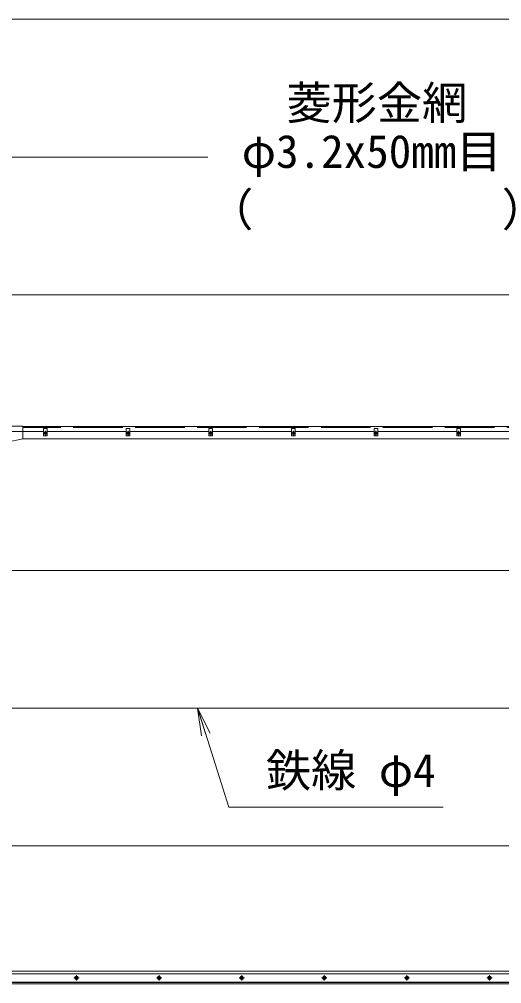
# Model space of a CAD drawing. Units: millimetres at full size; details may follow other scales. Extents: x -10500 to 10500, y -7425 to 7425.
# Drawn here: x -5309 to -3557, y -1975 to 1525 of the extents above; entities that cross this region are included whole.
import ezdxf
from ezdxf.enums import TextEntityAlignment as Align

# ---------------------------------------------------------------- set-up
doc = ezdxf.new("R2010")
doc.units = ezdxf.units.MM
doc.header["$LTSCALE"] = 30
doc.linetypes.add('DASHED', pattern=[7.5, 6, -1.5])
doc.linetypes.add('USER1', pattern=[50.8, 31.75, -6.35, 6.35, -6.35])
for name, color, linetype, lineweight in [('0-0_D-STR3', 3, 'Continuous', 13), ('0-1_D-BMK', 2, 'USER1', 13), ('0-2_D-STR1', 1, 'Continuous', 18), ('0-5_D-STR-TXT', 7, 'Continuous', 13), ('0-8_0', 7, 'Continuous', 18)]:
    doc.layers.add(name, color=color, linetype=linetype, lineweight=lineweight)
doc.styles.add('ＭＳ ゴシック', font='')
doc.styles.get('ＭＳ ゴシック').set_extended_font_data('MS Gothic')

# ---------------------------------------------------------------- blocks, each defined once
blk = doc.blocks.new('_Open')
at = {"layer": '0-8_0'}
blk.add_line((-30, 5), (0, 0), dxfattribs=at)
blk.add_lwpolyline([(-30, -5), (0, 0), (-30, 0)], dxfattribs=at)

msp = doc.modelspace()

# ---------------------------------------------------------------- linework, layer by layer
at = {"layer": '0-0_D-STR3'}
for p, q in [((-8496.39, 1525.19), (-1763.59, 1525.19)), ((-8496.39, 1025.19), (-4624.45, 1025.19)), ((-8496.39, 525.19), (-1763.59, 525.19)), ((-5220.09, 39.69), (-5220.09, 13.69)), ((-5207.09, 39.69), (-5220.09, 39.69)), ((-5207.09, 39.69), (-5207.09, 13.69)), ((-4920.09, 39.69), (-4920.09, 13.69)), ((-4907.09, 39.69), (-4920.09, 39.69)), ((-4907.09, 39.69), (-4907.09, 13.69)), ((-4620.09, 39.69), (-4620.09, 13.69)), ((-4607.09, 39.69), (-4620.09, 39.69)), ((-4607.09, 39.69), (-4607.09, 13.69)), ((-4320.09, 39.69), (-4320.09, 13.69)), ((-4307.09, 39.69), (-4320.09, 39.69)), ((-4307.09, 39.69), (-4307.09, 13.69)), ((-4020.09, 39.69), (-4020.09, 13.69)), ((-4007.09, 39.69), (-4020.09, 39.69)), ((-4007.09, 39.69), (-4007.09, 13.69)), ((-3720.09, 39.69), (-3720.09, 13.69)), ((-3707.09, 39.69), (-3720.09, 39.69)), ((-3707.09, 39.69), (-3707.09, 13.69)), ((-5807.09, 28.69), (-5220.09, 28.69)), ((-5207.09, 13.69), (-5220.09, 13.69)), ((-5207.09, 28.69), (-4920.09, 28.69)), ((-4907.09, 13.69), (-4920.09, 13.69)), ((-4907.09, 28.69), (-4620.09, 28.69)), ((-4607.09, 13.69), (-4620.09, 13.69)), ((-4607.09, 28.69), (-4320.09, 28.69)), ((-4307.09, 13.69), (-4320.09, 13.69)), ((-4307.09, 28.69), (-4020.09, 28.69)), ((-4007.09, 13.69), (-4020.09, 13.69)), ((-4007.09, 28.69), (-3720.09, 28.69)), ((-3707.09, 13.69), (-3720.09, 13.69)), ((-3707.09, 28.69), (-3420.09, 28.69)), ((-8496.39, -474.81), (-1763.59, -474.81)), ((-8496.39, -974.81), (-1763.59, -974.81)), ((-8496.39, -1474.81), (-1763.59, -1474.81)), ((-2588.82, -1938.81), (-8576.09, -1938.81)), ((-2588.82, -1968.81), (-8576.09, -1968.81))]:
    msp.add_line(p, q, dxfattribs=at)
for points in [[(-5731.09, 48.19), (-5296.09, 48.19), (-5296.09, 3.19)], [(-5616.09, -21.81), (-5411.09, -21.81), (-5296.09, 3.19)]]:
    msp.add_lwpolyline(points, dxfattribs=at)
for points in [[(-5101.09, -1948.06), (-5106.07, -1950.94), (-5106.07, -1956.69), (-5101.09, -1959.56), (-5096.11, -1956.69), (-5096.11, -1950.94)], [(-4801.09, -1948.06), (-4806.07, -1950.94), (-4806.07, -1956.69), (-4801.09, -1959.56), (-4796.11, -1956.69), (-4796.11, -1950.94)], [(-4501.09, -1948.06), (-4506.07, -1950.94), (-4506.07, -1956.69), (-4501.09, -1959.56), (-4496.11, -1956.69), (-4496.11, -1950.94)], [(-4201.09, -1948.06), (-4206.07, -1950.94), (-4206.07, -1956.69), (-4201.09, -1959.56), (-4196.11, -1956.69), (-4196.11, -1950.94)], [(-3901.09, -1948.06), (-3906.07, -1950.94), (-3906.07, -1956.69), (-3901.09, -1959.56), (-3896.11, -1956.69), (-3896.11, -1950.94)], [(-3601.09, -1948.06), (-3606.07, -1950.94), (-3606.07, -1956.69), (-3601.09, -1959.56), (-3596.11, -1956.69), (-3596.11, -1950.94)]]:
    msp.add_lwpolyline(points, close=True, dxfattribs=at)
for centre, radius in [((-5213.59, 23.69), 5.25), ((-4913.59, 23.69), 5.25), ((-4613.59, 23.69), 5.25), ((-4313.59, 23.69), 5.25), ((-4013.59, 23.69), 5.25), ((-3713.59, 23.69), 5.25), ((-5101.09, -1953.81), 6.5), ((-5101.09, -1953.81), 4.98), ((-4801.09, -1953.81), 6.5), ((-4801.09, -1953.81), 4.98), ((-4501.09, -1953.81), 6.5), ((-4501.09, -1953.81), 4.98), ((-4201.09, -1953.81), 6.5), ((-4201.09, -1953.81), 4.98), ((-3901.09, -1953.81), 6.5), ((-3901.09, -1953.81), 4.98), ((-3601.09, -1953.81), 6.5), ((-3601.09, -1953.81), 4.98)]:
    msp.add_circle(centre, radius, dxfattribs=at)
at = {"layer": '0-1_D-BMK'}
for p, q in [((-5221.03, 23.69), (-5206.15, 23.69)), ((-5213.59, 31.13), (-5213.59, 16.25)), ((-4921.03, 23.69), (-4906.15, 23.69)), ((-4913.59, 31.13), (-4913.59, 16.25)), ((-4621.03, 23.69), (-4606.15, 23.69)), ((-4613.59, 31.13), (-4613.59, 16.25)), ((-4321.03, 23.69), (-4306.15, 23.69)), ((-4313.59, 31.13), (-4313.59, 16.25)), ((-4021.03, 23.69), (-4006.15, 23.69)), ((-4013.59, 31.13), (-4013.59, 16.25)), ((-3721.03, 23.69), (-3706.15, 23.69)), ((-3713.59, 31.13), (-3713.59, 16.25)), ((-5091.41, -1953.81), (-5110.76, -1953.81)), ((-5101.09, -1944.14), (-5101.09, -1963.49)), ((-4791.41, -1953.81), (-4810.76, -1953.81)), ((-4801.09, -1944.14), (-4801.09, -1963.49)), ((-4491.41, -1953.81), (-4510.76, -1953.81)), ((-4501.09, -1944.14), (-4501.09, -1963.49)), ((-4191.41, -1953.81), (-4210.76, -1953.81)), ((-4201.09, -1944.14), (-4201.09, -1963.49)), ((-3891.41, -1953.81), (-3910.76, -1953.81)), ((-3901.09, -1944.14), (-3901.09, -1963.49)), ((-3591.41, -1953.81), (-3610.76, -1953.81)), ((-3601.09, -1944.14), (-3601.09, -1963.49))]:
    msp.add_line(p, q, dxfattribs=at)
at = {"layer": '0-2_D-STR1'}
for p, q in [((-2683.11, 47.69), (-5296.09, 47.69)), ((-2681.02, 2.69), (-5296.09, 2.69)), ((-8576.09, -1929.81), (-2588.82, -1929.81)), ((-8576.09, -1970.81), (-2588.82, -1970.81)), ((-8576.09, -1974.81), (-2588.82, -1974.81))]:
    msp.add_line(p, q, dxfattribs=at)
at = {"layer": '0-2_D-STR1', "linetype": 'DASHED'}
msp.add_line((-2683.11, 43.69), (-5296.09, 43.69), dxfattribs=at)
at = {"layer": '0-5_D-STR-TXT'}
msp.add_lwpolyline([(-3769.16, -1333.76), (-4547.48, -1333.76), (-4660.66, -976.72)], dxfattribs=at)

# ---------------------------------------------------------------- block references
at = {"layer": '0-5_D-STR-TXT', "xscale": 3.333333, "yscale": 3.333333, "rotation": 107.58773}
msp.add_blockref('_Open', (-4661.26, -974.81), dxfattribs=at)

# ---------------------------------------------------------------- texts
at = {"layer": '0-5_D-STR-TXT', "style": 'ＭＳ ゴシック'}
for s, p in [('菱形金網', (-4338.46, 1125.8)), ('φ3.2x50mm目', (-4500.9, 949.71)), ('（\u3000\u3000   \u3000\u3000）', (-4622.73, 738.53)), ('鉄線 φ4', (-4413.19, -1296.58))]:
    msp.add_text(s, height=120.3, dxfattribs=at).set_placement(p, align=Align.BOTTOM_LEFT)

doc.saveas('drawing.dxf')
